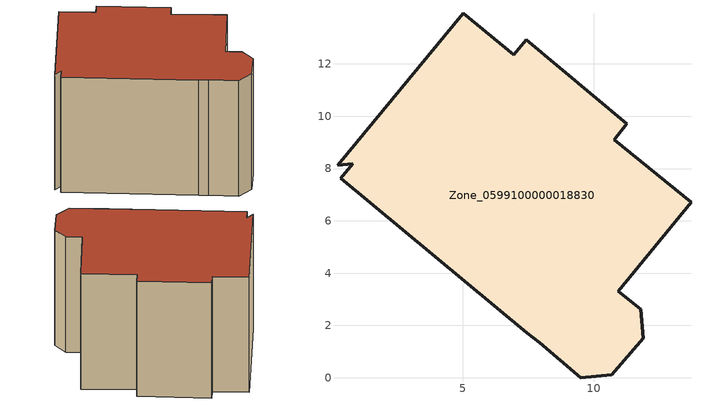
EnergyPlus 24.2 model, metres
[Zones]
Zone_0599100000018830
 floor ground (C_G): 0.78,8.19 0.2,8.13 5.02,13.94 6.94,12.35 7.42,12.93 11.27,9.71 10.78,9.11 13.72,6.72 10.94,3.31 11.79,2.61 11.89,1.52 10.7,0.12 9.5,0 7.93,1.34 7.44,1.71 0.32,7.62 z0
 wall outside (C_F): 10.78,9.11 11.27,9.71 7.42,12.93 6.94,12.35 5.02,13.94 0.2,8.13 0.78,8.19 0.32,7.62 7.44,1.71 7.93,1.34 9.5,0 10.7,0.12 11.89,1.52 11.79,2.61 10.94,3.31 13.72,6.72 10.78,9.11 z0:9.31
 roof outside (C_R): 0.32,7.62 7.44,1.71 7.93,1.34 9.5,0 10.7,0.12 11.89,1.52 11.79,2.61 10.94,3.31 13.72,6.72 10.78,9.11 11.27,9.71 7.42,12.93 6.94,12.35 5.02,13.94 0.2,8.13 0.78,8.19 z9.31
[BUILDING]
Pand.0599100000018830: North Axis=0; Terrain=City; Loads Convergence Tolerance Value=0.04; Temperature Convergence Tolerance Value=0.4; Solar Distribution=FullExterior; Maximum Number of Warmup Days=25; Minimum Number of Warmup Days=1
[Site:Location]
Rotterdam.The.Hague.AP_ZH_NLD Design_Conditions: Latitude=51.96; Longitude=4.45; Time Zone=1; Elevation=-4.5
[SITE:GROUNDTEMPERATURE:BUILDINGSURFACE]
18, 18, 18, 18, 18, 18, 18, 18, 18, 18, 18, 18
[MATERIAL] Thermal Absorptance=0.9; Solar Absorptance=0.7; Visible Absorptance=0.7
Name | Roughness | Thickness | Conductivity | Density | Specific Heat
G.D.1965 | MediumSmooth | 0.15 | 1 | 540 | 1210
F.D.1965 | Rough | 0.3 | 0.857143 | 1920 | 840
R.D.1965 | MediumRough | 0.2 | 0.08 | 1500 | 1000
[CONSTRUCTION]
C_G: G.D.1965
C_F: F.D.1965
C_R: R.D.1965
[ZONE]
Zone_0599100000018830: Type=1; Multiplier=1; Ceiling Height=Autocalculate; Volume=Autocalculate; Floor Area=autocalculate; Part of Total Floor Area=Yes
[ZONEINFILTRATION:DESIGNFLOWRATE]
Infil_Zone_0599100000018830: Zone or ZoneList or Space or SpaceList=Zone_0599100000018830; Schedule=AlwaysOn; Design Flow Rate Calculation Method=Flow/Area; Flow Rate per Floor Area=0.0042; Constant Term Coefficient=1; Temperature Term Coefficient=0; Velocity Term Coefficient=0; Velocity Squared Term Coefficient=0
[HVACTEMPLATE:ZONE:IDEALLOADSAIRSYSTEM]
Zone_0599100000018830: Maximum Heating Supply Air Temperature=50; Minimum Cooling Supply Air Temperature=13; Maximum Heating Supply Air Humidity Ratio=0.0156; Minimum Cooling Supply Air Humidity Ratio=0.0077; Heating Limit=NoLimit; Cooling Limit=NoLimit; Dehumidification Control Type=ConstantSensibleHeatRatio; Cooling Sensible Heat Ratio=0.7; Dehumidification Setpoint=60; Humidification Control Type=None; Humidification Setpoint=30; Outdoor Air Method=None; Outdoor Air Flow Rate per Person=0.00944; Outdoor Air Flow Rate per Zone Floor Area=0; Outdoor Air Flow Rate per Zone=0; Demand Controlled Ventilation Type=None; Outdoor Air Economizer Type=NoEconomizer; Heat Recovery Type=None; Sensible Heat Recovery Effectiveness=0.7; Latent Heat Recovery Effectiveness=0.65
[ZONECONTROL:THERMOSTAT]
ThermostatControl_Zone_0599100000018830: Zone or ZoneList=Zone_0599100000018830; Control Type Schedule=DualSetpointControlType; Control 1=Thermostat_Zone_0599100000018830; Temperature Difference Between Cutout And Setpoint=0
[THERMOSTATSETPOINT:DUALSETPOINT]
Thermostat_Zone_0599100000018830: Heating Setpoint Temperature Schedule=HeatingSetpoint_Zone_0599100000018830; Cooling Setpoint Temperature Schedule=CoolingSetpoint_Zone_0599100000018830
[SCHEDULE:COMPACT]
HeatingSetpoint_Zone_0599100000018830: Through: 12/31, For: AllDays, Until: 24:00, 21
CoolingSetpoint_Zone_0599100000018830: Through: 12/31, For: AllDays, Until: 24:00, 24
DualSetpointControlType: Through: 12/31, For: AllDays, Until: 24:00, 4
AlwaysOn: Through: 12/31, For: AllDays, Until: 24:00, 1
